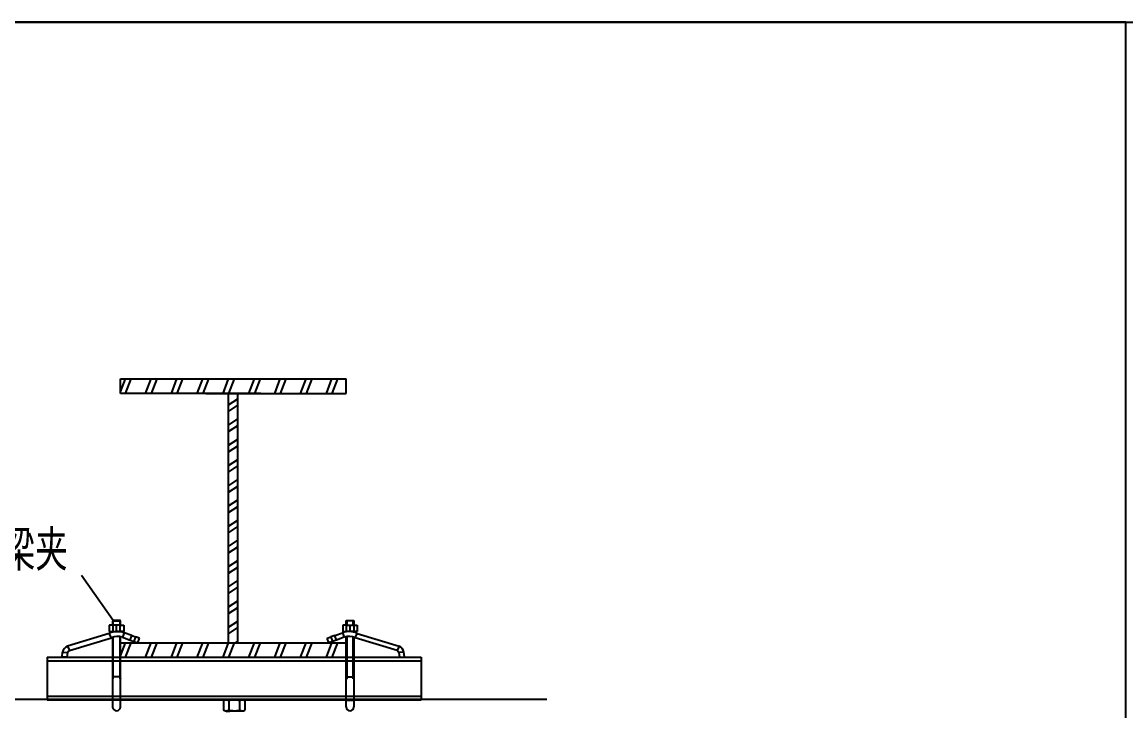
# Model space of a CAD drawing. Extents: x 27938 to 1507990, y 110129 to 923079.
# Drawn here: x 530543 to 541412, y 346485 to 353268 of the extents above; entities that cross this region are included whole.
import ezdxf

# ---------------------------------------------------------------- set-up
doc = ezdxf.new("R2010")
doc.units = 0
doc.header["$LTSCALE"] = 1000
doc.header["$MEASUREMENT"] = 0
doc.layers.add('W_DIM', color=4, linetype='Continuous')
doc.layers.add('walraven', color=7, linetype='Continuous')
doc.styles.get("Standard").update_dxf_attribs({"font": 'gbenor.shx', "bigfont": 'gbcbig.shx'})
doc.styles.add('wwp100', font='txt.shx', dxfattribs={"width": 0.7, "height": 400, "bigfont": 'hztxt.shx'})
doc.dimstyles.get("Standard").update_dxf_attribs({"dimtxt": 0.18, "dimasz": 0.18, "dimexe": 0.18, "dimexo": 0.0625, "dimgap": 0.09, "dimtad": 0, "dimtih": 1, "dimtoh": 1, "dimdec": 4, "dimzin": 0, "dimdsep": 46, "dimtxsty": 'Standard', "dimcen": 0.09, "dimadec": 0, "dimazin": 0, "dimtfac": 1, "dimtdec": 4, "dimtofl": 0, "dimtmove": 0, "dimatfit": 3, "dimfxl": 1, "dimtolj": 1, "dimtzin": 0, "dimarcsym": 0})

msp = doc.modelspace()

# ---------------------------------------------------------------- linework, layer by layer
at = {"color": 7}
for p, q in [((517334.1, 353268), (564151, 353268)), ((541411.2, 353268), (517334.1, 353268)), ((541411.2, 335847.7), (541411.2, 353268)), ((541411.2, 335847.7), (541411.2, 353268)), ((541411.2, 335847.7), (541411.2, 353268)), ((530790.6, 347013.1), (530790.6, 346595.7)), ((531510.8, 347013.1), (533734, 347013.1)), ((534472.5, 347013.1), (534472.5, 346595.7)), ((532540, 346485.8), (532723.2, 346485.8))]:
    msp.add_line(p, q, dxfattribs=at)
for p, q in [((531510.8, 349627.4), (531559.6, 349754.1)), ((531510.8, 349754.1), (533734, 349754.1)), ((531510.8, 349611.6), (531510.8, 349754.1)), ((531562.7, 349611.6), (531617.5, 349754.1)), ((531759.1, 349611.6), (531813.9, 349754.1)), ((531817, 349611.6), (531871.8, 349754.1)), ((532013.4, 349611.6), (532068.2, 349754.1)), ((532071.3, 349611.6), (532126.1, 349754.1)), ((532267.7, 349611.6), (532322.5, 349754.1)), ((532325.6, 349611.6), (532380.4, 349754.1)), ((532522, 349611.6), (532576.8, 349754.1)), ((532579.9, 349611.6), (532634.7, 349754.1)), ((532776.3, 349611.6), (532831.1, 349754.1)), ((532834.2, 349611.6), (532889, 349754.1)), ((533030.6, 349611.6), (533085.4, 349754.1)), ((533088.5, 349611.6), (533143.3, 349754.1)), ((533284.9, 349611.6), (533339.7, 349754.1)), ((533342.8, 349611.6), (533397.6, 349754.1)), ((533539.2, 349611.6), (533594, 349754.1)), ((533597.1, 349611.6), (533652, 349754.1)), ((533734, 349611.6), (533734, 349754.1)), ((532576.8, 347155.7), (532576.8, 349611.6)), ((532668, 347155.7), (532668, 349611.6)), ((532576.8, 349499), (532668, 349559.1)), ((532576.8, 349434.3), (532668, 349494.5)), ((532576.8, 349299.9), (532668, 349360.1)), ((532576.8, 349235.3), (532668, 349295.5)), ((532576.8, 349100.9), (532668, 349161.1)), ((532576.8, 349036.3), (532668, 349096.5)), ((532576.8, 348901.9), (532668, 348962)), ((532576.8, 348837.3), (532668, 348897.4)), ((532576.8, 348702.9), (532668, 348763)), ((532576.8, 348638.2), (532668, 348698.4)), ((532576.8, 348503.8), (532668, 348564)), ((532576.8, 348439.2), (532668, 348499.4)), ((532576.8, 348304.8), (532668, 348365)), ((532576.8, 348240.2), (532668, 348300.4)), ((532576.8, 348105.8), (532668, 348165.9)), ((532576.8, 348041.2), (532668, 348101.3)), ((532576.8, 347906.8), (532668, 347966.9)), ((532576.8, 347842.1), (532668, 347902.3)), ((532576.8, 347707.7), (532668, 347767.9)), ((532576.8, 347643.1), (532668, 347703.3)), ((532576.8, 347508.7), (532668, 347568.9)), ((532576.8, 347444.1), (532668, 347504.3)), ((532576.8, 347309.7), (532668, 347369.8)), ((532576.8, 347245.1), (532668, 347305.2)), ((531510.8, 347155.7), (533734, 347155.7)), ((531510.8, 347028.9), (531559.6, 347155.7)), ((531562.7, 347013.1), (531617.5, 347155.7)), ((531759.1, 347013.1), (531813.9, 347155.7)), ((531817, 347013.1), (531871.8, 347155.7)), ((532013.4, 347013.1), (532068.2, 347155.7)), ((532071.3, 347013.1), (532126.1, 347155.7)), ((532267.7, 347013.1), (532322.5, 347155.7)), ((532325.6, 347013.1), (532380.4, 347155.7)), ((532522, 347013.1), (532576.8, 347155.7)), ((532579.9, 347013.1), (532634.7, 347155.7)), ((532645, 347155.7), (532668, 347170.8)), ((532776.3, 347013.1), (532831.1, 347155.7)), ((532834.2, 347013.1), (532889, 347155.7)), ((533030.6, 347013.1), (533085.4, 347155.7)), ((533088.5, 347013.1), (533143.3, 347155.7)), ((533284.9, 347013.1), (533339.7, 347155.7)), ((533342.8, 347013.1), (533397.6, 347155.7)), ((533539.2, 347013.1), (533594, 347155.7)), ((533597.1, 347013.1), (533652, 347155.7))]:
    msp.add_line(p, q)
at = {"linetype": 'Continuous'}
for p, q in [((530790.6, 347013.1), (534472.5, 347013.1)), ((530790.6, 346977.5), (534472.5, 346977.5)), ((530790.6, 346631.4), (534472.5, 346631.4)), ((530790.6, 346595.7), (534472.5, 346595.7)), ((532525.8, 346587.5), (532540, 346595.7)), ((532525.8, 346587.5), (532525.8, 346494)), ((532540, 346595.7), (532723.2, 346595.7)), ((532578.7, 346587.5), (532578.7, 346494)), ((532684.5, 346587.5), (532684.5, 346494)), ((532737.4, 346587.5), (532723.2, 346595.7)), ((532737.4, 346587.5), (532737.4, 346494)), ((532540, 346485.8), (532525.8, 346494)), ((532723.2, 346485.8), (532737.4, 346494))]:
    msp.add_line(p, q, dxfattribs=at)
at = {"color": 2}
msp.add_line((523317.5, 346599.6), (535710.2, 346599.6), dxfattribs=at)
at = {"linetype": 'Continuous'}
for centre, start, end in [((532552.4, 346526.9), 262.59836, 263.36614), ((532710.8, 346526.9), 276.63385, 277.40314)]:
    msp.add_arc(centre, 41.2, start, end, dxfattribs=at)
for points, knots in [([(532525.8, 346587.5), (532530, 346589.9), (532538.4, 346594), (532547.7, 346595.7), (532552.3, 346595.7)], [0, 0, 0, 0, 0.5149312, 1, 1, 1, 1]), ([(532552.3, 346595.7), (532556.8, 346595.7), (532566.1, 346594), (532574.5, 346589.9), (532578.7, 346587.5)], [0, 0, 0, 0, 0.4850688, 1, 1, 1, 1]), ([(532684.5, 346587.5), (532688.6, 346589.9), (532697.1, 346594), (532706.4, 346595.7), (532710.9, 346595.7)], [0, 0, 0, 0, 0.5149312, 1, 1, 1, 1]), ([(532710.9, 346595.7), (532715.4, 346595.7), (532724.8, 346594), (532733.2, 346589.9), (532737.4, 346587.5)], [0, 0, 0, 0, 0.4850688, 1, 1, 1, 1]), ([(532525.8, 346494), (532527.5, 346493), (532534.2, 346489.4), (532541.5, 346486.8), (532547.1, 346486.1)], [0, 0, 0, 0, 0.2607399, 1, 1, 1, 1]), ([(532690.5, 346485.8), (532684.9, 346485.4), (532662, 346484.4), (532623.3, 346482.4), (532584.6, 346480.9), (532560.9, 346478.9), (532552.8, 346478.3), (532550.2, 346477.4)], [0.11280276, 0.11280276, 0.11280276, 0.11280276, 0.21833993, 0.54637953, 0.84847065, 0.94881238, 1, 1, 1, 1]), ([(532552.3, 346485.8), (532556.8, 346485.8), (532566.1, 346487.5), (532574.5, 346491.6), (532578.7, 346494)], [0, 0, 0, 0, 0.4850688, 1, 1, 1, 1]), ([(532617.7, 346485.8), (532613.4, 346485.6), (532591.8, 346484.8), (532570.1, 346484.4), (532552.9, 346481.7)], [0.58681215, 0.58681215, 0.58681215, 0.58681215, 0.66875117, 1, 1, 1, 1]), ([(532684.5, 346494), (532688.6, 346491.6), (532697.1, 346487.5), (532706.4, 346485.8), (532710.9, 346485.8)], [0, 0, 0, 0, 0.5149312, 1, 1, 1, 1]), ([(532716.1, 346486.1), (532717.9, 346486.4), (532725.4, 346487.8), (532732.4, 346491.1), (532737.4, 346494)], [0, 0, 0, 0, 0.2413187, 1, 1, 1, 1])]:
    msp.add_open_spline(points, degree=3, knots=knots, dxfattribs=at)
for points in [[(532578.7, 346587.5), (532595.8, 346592.5), (532613.7, 346595.7), (532631.6, 346595.7)], [(532631.6, 346595.7), (532649.4, 346595.7), (532667.3, 346592.5), (532684.5, 346587.5)], [(532568.7, 346485.8), (532563.7, 346485.4), (532558.7, 346484.8), (532553.8, 346484.1)], [(532578.7, 346494), (532595.8, 346489), (532613.7, 346485.8), (532631.6, 346485.8)], [(532631.6, 346485.8), (532649.4, 346485.8), (532667.3, 346489), (532684.5, 346494)]]:
    msp.add_open_spline(points, degree=3, dxfattribs=at)
at = {"layer": 'walraven'}
for p, q in [((532893, 349611.6), (531510.8, 349611.6)), ((532351.8, 349611.6), (533734, 349611.6))]:
    msp.add_line(p, q, dxfattribs=at)
at = {"layer": 'walraven', "color": 7, "linetype": 'Continuous'}
for p, q in [((531436.7, 347328.9), (531400.9, 347328.9)), ((531400.9, 347328.9), (531400.9, 347266.7)), ((531439.2, 347376.1), (531434.4, 347371.3)), ((531434.4, 347371.3), (531434.4, 347328.8)), ((531436.7, 347328.9), (531436.7, 347266.7)), ((531508.5, 347328.9), (531436.7, 347328.9)), ((531506.1, 347376.1), (531439.2, 347376.1)), ((531510.8, 347371.3), (531506.1, 347376.1)), ((531508.5, 347266.7), (531508.5, 347328.9)), ((531508.5, 347328.9), (531544.4, 347328.9)), ((531510.8, 347328.8), (531510.8, 347371.3)), ((531544.4, 347328.9), (531544.4, 347266.7)), ((533736.3, 347328.9), (533700.4, 347328.9)), ((533700.4, 347328.9), (533700.4, 347266.7)), ((533734, 347371.3), (533738.7, 347376.1)), ((533734, 347328.8), (533734, 347371.3)), ((533736.3, 347266.7), (533736.3, 347328.9)), ((533736.3, 347328.9), (533808.1, 347328.9)), ((533738.7, 347376.1), (533805.6, 347376.1)), ((533805.6, 347376.1), (533810.4, 347371.3)), ((533808.1, 347328.9), (533808.1, 347266.7)), ((533808.1, 347328.9), (533843.9, 347328.9)), ((533810.4, 347371.3), (533810.4, 347328.8)), ((533843.9, 347328.9), (533843.9, 347266.7)), ((531401.5, 347248.8), (530989, 347122.7)), ((531009.2, 347079.4), (531421.7, 347205.5)), ((531400.9, 347266.7), (531436.7, 347266.7)), ((531434.4, 347266.7), (531434.4, 347260.6)), ((531434.4, 347210.7), (531434.4, 346573.1)), ((531436.7, 347266.7), (531508.5, 347266.7)), ((531441, 347260.6), (531441, 347266.7)), ((531441, 346802.5), (531441, 347210.7)), ((531504.2, 347264.6), (531504.2, 347266.7)), ((531504.2, 347216), (531504.2, 346802.5)), ((531544.4, 347266.7), (531508.5, 347266.7)), ((531510.8, 347266.7), (531510.8, 347264.6)), ((531510.8, 346573.1), (531510.8, 347216)), ((531531.4, 347210.3), (531605.5, 347183.3)), ((531621.9, 347228.2), (531547.7, 347255.2)), ((531605.5, 347183.3), (531644.4, 347169.1)), ((531621.9, 347228.2), (531660.8, 347214)), ((531697.7, 347200.6), (531660.8, 347214)), ((531681.4, 347155.7), (531697.7, 347200.6)), ((533547.1, 347200.6), (533584, 347214)), ((533563.4, 347155.7), (533547.1, 347200.6)), ((533622.9, 347228.2), (533584, 347214)), ((533639.3, 347183.3), (533600.4, 347169.1)), ((533622.9, 347228.2), (533697.1, 347255.2)), ((533713.4, 347210.3), (533639.3, 347183.3)), ((533700.4, 347266.7), (533736.3, 347266.7)), ((533734, 347266.7), (533734, 347264.6)), ((533734, 346573.1), (533734, 347216)), ((533808.1, 347266.7), (533736.3, 347266.7)), ((533740.6, 347264.6), (533740.6, 347266.7)), ((533740.6, 347216), (533740.6, 346802.5)), ((533803.8, 347260.6), (533803.8, 347266.7)), ((533803.8, 346802.5), (533803.8, 347210.7)), ((533843.9, 347266.7), (533808.1, 347266.7)), ((533810.4, 347266.7), (533810.4, 347260.6)), ((533810.4, 347210.7), (533810.4, 346573.1)), ((534235.6, 347079.4), (533823.1, 347205.5)), ((533843.3, 347248.8), (534255.8, 347122.7)), ((531644.4, 347169.1), (531681.4, 347155.7)), ((533600.4, 347169.1), (533563.4, 347155.7)), ((530936.6, 347017.3), (530941.7, 347064.8)), ((530984.2, 347013.1), (530936.6, 347017.3)), ((530990.6, 347060.6), (530984.2, 347013.1)), ((534254.2, 347060.6), (534260.6, 347013.1)), ((534260.6, 347013.1), (534308.2, 347017.3)), ((534308.2, 347017.3), (534303.1, 347064.8)), ((531510.8, 346821.4), (531434.4, 346821.4)), ((531441, 346821.4), (531434.4, 346798.5)), ((531504.2, 346821.4), (531510.8, 346798.5)), ((533740.6, 346821.4), (533734, 346798.5)), ((533734, 346821.4), (533810.4, 346821.4)), ((533803.8, 346821.4), (533810.4, 346798.5)), ((531434.4, 346591.9), (531434.4, 346525)), ((531510.8, 346525), (531510.8, 346591.9)), ((533734, 346525), (533734, 346591.9)), ((533810.4, 346591.9), (533810.4, 346525))]:
    msp.add_line(p, q, dxfattribs=at)
at = {"layer": 'walraven', "color": 1, "linetype": 'Continuous'}
for p, q in [((531434.4, 347371.3), (531472.6, 347371.3)), ((531441, 347328.8), (531441, 347376.1)), ((531472.6, 347371.3), (531510.8, 347371.3)), ((531504.2, 347376.1), (531504.2, 347328.8)), ((533772.2, 347371.3), (533734, 347371.3)), ((533740.6, 347376.1), (533740.6, 347328.8)), ((533810.4, 347371.3), (533772.2, 347371.3)), ((533803.8, 347328.8), (533803.8, 347376.1)), ((531421.7, 347205.5), (531401.5, 347248.8)), ((531547.7, 347255.2), (531531.4, 347210.3)), ((531605.5, 347183.3), (531621.9, 347228.2)), ((531660.8, 347214), (531644.4, 347169.1)), ((533584, 347214), (533600.4, 347169.1)), ((533639.3, 347183.3), (533622.9, 347228.2)), ((533697.1, 347255.2), (533713.4, 347210.3)), ((533823.1, 347205.5), (533843.3, 347248.8)), ((530989, 347122.7), (531009.2, 347079.4)), ((534255.8, 347122.7), (534235.6, 347079.4)), ((530941.7, 347064.8), (530990.6, 347060.6)), ((534303.1, 347064.8), (534254.2, 347060.6)), ((533734, 346591.9), (533810.4, 346591.9))]:
    msp.add_line(p, q, dxfattribs=at)
at = {"layer": 'walraven', "color": 3, "linetype": 'Continuous'}
for p, q in [((531472.6, 347266.7), (531472.6, 347328.9)), ((533772.2, 347266.7), (533772.2, 347328.9))]:
    msp.add_line(p, q, dxfattribs=at)
at = {"layer": 'walraven', "color": 7, "linetype": 'Continuous'}
for centre, radius, start, end in [((531482.3, 347075.5), 191.2, 70, 115), ((531482.3, 347075.5), 143.4, 70, 115), ((533762.5, 347075.5), 191.2, 65, 110), ((533762.5, 347075.5), 143.4, 65, 110), ((531025.4, 347044.7), 86, 115, 166.46965), ((531025.4, 347044.7), 86, 115, 166.46965), ((531025.4, 347044.7), 38.2, 115, 155.50346), ((534219.4, 347044.7), 38.2, 24.49654, 65), ((534219.4, 347044.7), 86, 13.53035, 65), ((531472.6, 346525), 38.2, 180, 0), ((533772.2, 346525), 38.2, 180, 0)]:
    msp.add_arc(centre, radius, start, end, dxfattribs=at)

# ---------------------------------------------------------------- texts
at = {"layer": 'W_DIM', "color": 7, "style": 'wwp100', "width": 0.8}
msp.add_text('U型梁夹', height=400, dxfattribs=at).set_placement((529730.4, 347865.7))

# ---------------------------------------------------------------- leaders
at = {"color": 7}
msp.add_leader([(531441, 347376.1), (531127, 347817.3)], dimstyle='Standard', override={"dimgap": 100, "dimtad": 0}, dxfattribs=at)

doc.saveas('drawing.dxf')
